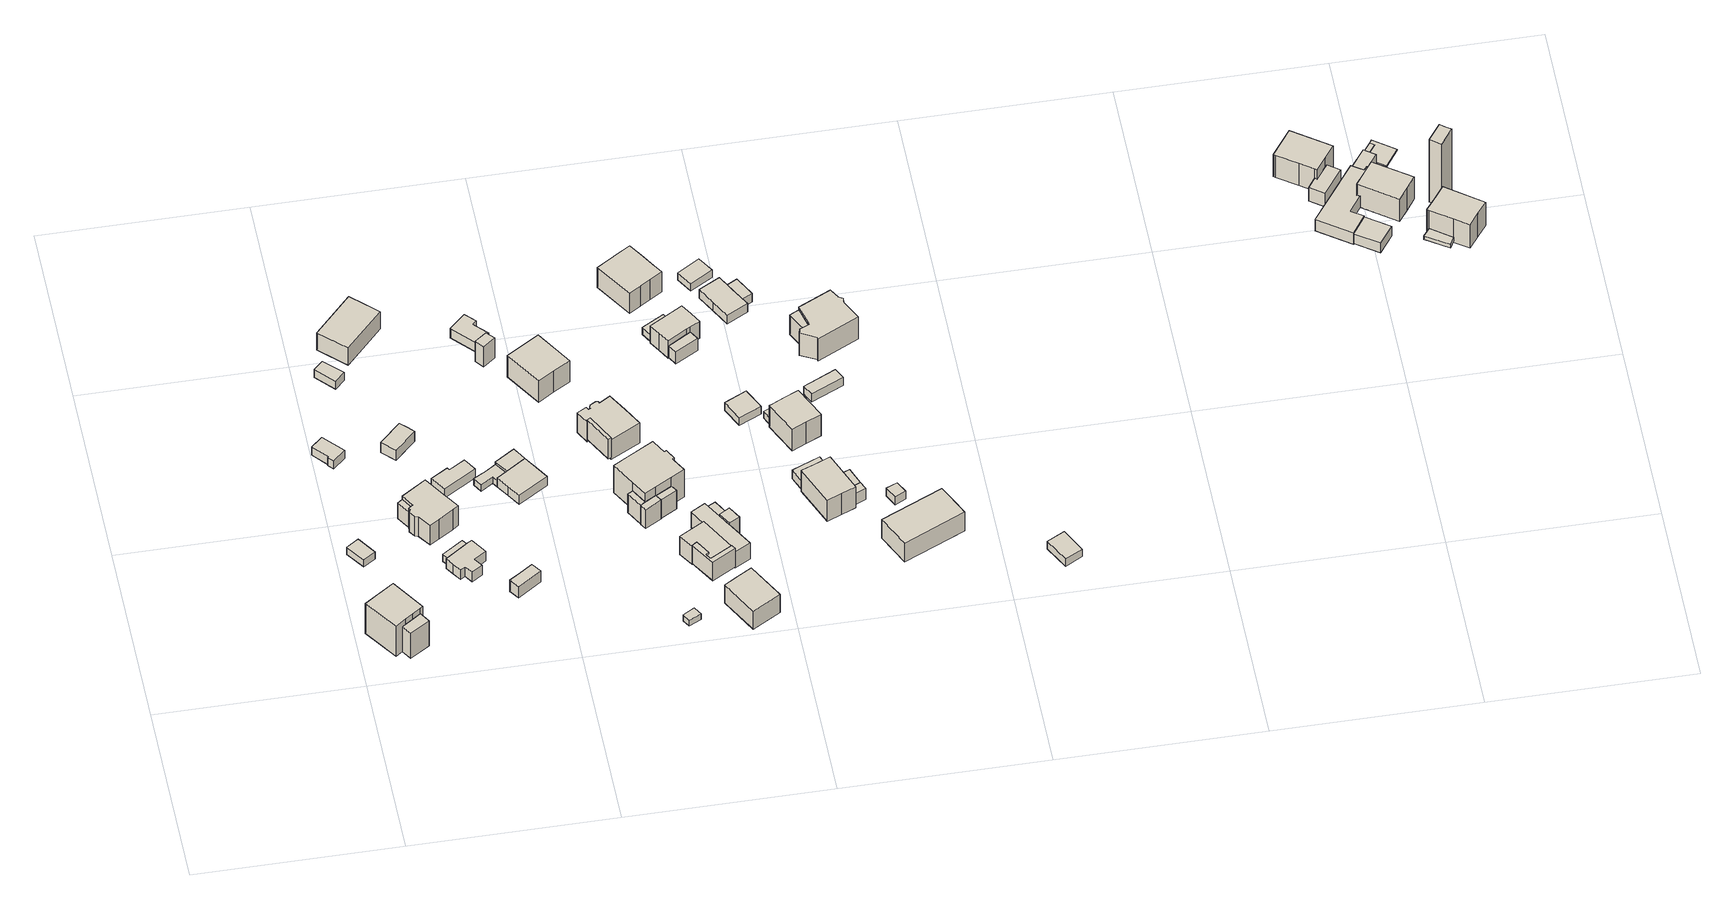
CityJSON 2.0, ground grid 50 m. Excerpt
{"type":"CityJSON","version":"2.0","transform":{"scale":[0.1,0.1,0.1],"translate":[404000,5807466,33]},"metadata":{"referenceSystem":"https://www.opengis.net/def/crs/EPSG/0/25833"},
"CityObjects":{
"building1":{"type":"Building","attributes":{"Gemeindeschluessel":"11000009","function":"31001_1010"},"address":[{"country":"Germany","locality":"Berlin","thoroughfareNumber":"29","thoroughfareName":"Steinbindeweg"}],"children":["building1-1","building1-2"]},
"building1-1":{"type":"BuildingPart","attributes":{"BezugspunktDach":"2200","measuredHeight":11.86,"storeysAboveGround":2},"parents":["building1"],"geometry":[{"type":"MultiSurface","lod":"1","boundaries":[[[0,1,2,3,4,5,6,7,8]],[[9,10,11,12,13,14,15,16,17]],[[9,17,8,7]],[[10,9,7,6]],[[11,10,6,5]],[[12,11,5,4]],[[13,12,4,3]],[[18,19,3,2]],[[20,18,14,2,1]],[[16,21,22,23,20,1,0]],[[17,16,0,8]],[[14,13,24,19,18]],[[15,14,18,20]],[[15,20,23,22,21]]]}]},
"building1-2":{"type":"BuildingPart","attributes":{"BezugspunktDach":"2200","measuredHeight":8.37,"storeysAboveGround":2},"parents":["building1"],"geometry":[{"type":"MultiSurface","lod":"1","boundaries":[[[25,26,19,23]],[[13,27,28,22]],[[29,15,30]],[[27,13,19,26]],[[28,27,26,25]],[[22,28,25,23]],[[14,18,19,13]],[[30,15,20,18,14]],[[22,23,20,31,15,29]]]}]},
"building2":{"type":"Building","attributes":{"Gemeindeschluessel":"11000009","BezugspunktDach":"2200","function":"51009_1611","measuredHeight":2.33,"storeysAboveGround":0},"address":[{"country":"Germany","locality":"Berlin"}],"geometry":[{"type":"Solid","lod":"1","boundaries":[[[[32,33,34,35]],[[36,37,38,39]],[[36,39,35,34]],[[37,36,34,33]],[[38,37,33,32]],[[39,38,32,35]]]]}]},
"building3":{"type":"Building","attributes":{"Gemeindeschluessel":"11000009","BezugspunktDach":"2200","function":"31001_2463","measuredHeight":2.77,"storeysAboveGround":1},"address":[{"country":"Germany","locality":"Berlin","thoroughfareNumber":"11 (1)","thoroughfareName":"Linderoder Weg"}],"geometry":[{"type":"Solid","lod":"1","boundaries":[[[[40,41,42,43,44,45]],[[46,47,48,49,50,51]],[[46,51,45,44]],[[47,46,44,43]],[[48,47,43,42]],[[49,48,42,41]],[[50,49,41,40]],[[51,50,40,45]]]]}]},
"building4":{"type":"Building","attributes":{"Gemeindeschluessel":"11000009","BezugspunktDach":"2200","function":"51009_1610","measuredHeight":5.29,"storeysAboveGround":0},"address":[{"country":"Germany","locality":"Berlin"}],"geometry":[{"type":"Solid","lod":"1","boundaries":[[[[52,53,54,55]],[[56,57,58,59]],[[56,59,55,54]],[[57,56,54,53]],[[58,57,53,52]],[[59,58,52,55]]]]}]},
"building5":{"type":"Building","attributes":{"Gemeindeschluessel":"11000009","BezugspunktDach":"2200","function":"31001_2000","measuredHeight":2.64,"storeysAboveGround":1},"address":[{"country":"Germany","locality":"Berlin","thoroughfareNumber":"9 (1)","thoroughfareName":"Linderoder Weg"}],"geometry":[{"type":"Solid","lod":"1","boundaries":[[[[60,61,62,63]],[[64,65,66,67]],[[64,67,63,62]],[[65,64,62,61]],[[66,65,61,60]],[[67,66,60,63]]]]}]},
"building6":{"type":"Building","attributes":{"Gemeindeschluessel":"11000009","BezugspunktDach":"2200","function":"31001_1010","measuredHeight":9.69,"storeysAboveGround":1},"address":[{"country":"Germany","locality":"Berlin","thoroughfareNumber":"27","thoroughfareName":"Steinbindeweg"}],"geometry":[{"type":"Solid","lod":"1","boundaries":[[[[68,69,70,71,72,73,74,75,76,77,78,79,80,81,82]],[[83,84,85,86,87,88,89,90,91,92,93,94,95,96,97]],[[83,97,82,81]],[[84,83,81,80]],[[85,84,80,79]],[[86,85,79,78]],[[87,86,78,77]],[[88,87,77,76]],[[89,88,76,75]],[[90,89,75,74]],[[91,90,74,73]],[[92,91,73,72]],[[93,92,72,71]],[[94,93,71,70]],[[95,94,70,69]],[[96,95,69,68]],[[97,96,68,82]]]]}]},
"building7":{"type":"Building","attributes":{"Gemeindeschluessel":"11000009","BezugspunktDach":"2200","function":"31001_2000","measuredHeight":2.63,"storeysAboveGround":1},"address":[{"country":"Germany","locality":"Berlin","thoroughfareNumber":"29 (2)","thoroughfareName":"Steinbindeweg"}],"geometry":[{"type":"Solid","lod":"1","boundaries":[[[[98,99,100,101]],[[102,103,104,105]],[[102,105,101,100]],[[103,102,100,99]],[[104,103,99,98]],[[105,104,98,101]]]]}]},
"building8":{"type":"Building","attributes":{"Gemeindeschluessel":"11000009","BezugspunktDach":"2200","function":"31001_1010","measuredHeight":4.63,"storeysAboveGround":1},"address":[{"country":"Germany","locality":"Berlin","thoroughfareNumber":"29 (1)","thoroughfareName":"Steinbindeweg"}],"geometry":[{"type":"Solid","lod":"1","boundaries":[[[[106,107,108,109,110,111,112,113,114,115,116,117]],[[118,119,120,121,122,123,124,125,126,127,128,129]],[[118,129,117,116]],[[119,118,116,115]],[[120,119,115,114]],[[121,120,114,113]],[[122,121,113,112]],[[123,122,112,111]],[[124,123,111,110]],[[125,124,110,109]],[[126,125,109,108]],[[127,126,108,107]],[[128,127,107,106]],[[129,128,106,117]]]]}]},
"building9":{"type":"Building","attributes":{"Gemeindeschluessel":"11000009","BezugspunktDach":"2200","function":"31001_2000","measuredHeight":3.88,"storeysAboveGround":1},"address":[{"country":"Germany","locality":"Berlin","thoroughfareNumber":"9 (2)","thoroughfareName":"Linderoder Weg"}],"geometry":[{"type":"Solid","lod":"1","boundaries":[[[[130,131,132,133,134]],[[135,136,137,138,139]],[[135,139,134,133]],[[136,135,133,132]],[[137,136,132,131]],[[138,137,131,130]],[[139,138,130,134]]]]}]},
"building10":{"type":"Building","attributes":{"Gemeindeschluessel":"11000009","BezugspunktDach":"2200","function":"31001_1010","measuredHeight":6.23,"storeysAboveGround":1},"address":[{"country":"Germany","locality":"Berlin","thoroughfareNumber":"7","thoroughfareName":"Linderoder Weg"}],"geometry":[{"type":"Solid","lod":"1","boundaries":[[[[140,141,142,143,144]],[[145,146,147,148,149]],[[145,149,144,143]],[[146,145,143,142]],[[147,146,142,141]],[[148,147,141,140]],[[149,148,140,144]]]]}]},
"building11":{"type":"Building","attributes":{"Gemeindeschluessel":"11000009","BezugspunktDach":"2200","function":"31001_2463","measuredHeight":2.96,"storeysAboveGround":1},"address":[{"country":"Germany","locality":"Berlin","thoroughfareNumber":"6 (1)","thoroughfareName":"Birkheidering"}],"geometry":[{"type":"Solid","lod":"1","boundaries":[[[[150,151,152,153,154,155]],[[156,157,158,159,160,161]],[[156,161,155,154]],[[157,156,154,153]],[[158,157,153,152]],[[159,158,152,151]],[[160,159,151,150]],[[161,160,150,155]]]]}]},
"building12":{"type":"Building","attributes":{"Gemeindeschluessel":"11000009","BezugspunktDach":"2200","function":"31001_2000","measuredHeight":6.34,"storeysAboveGround":1},"address":[{"country":"Germany","locality":"Berlin","thoroughfareNumber":"29 (3)","thoroughfareName":"Steinbindeweg"}],"geometry":[{"type":"Solid","lod":"1","boundaries":[[[[162,163,164,165,166]],[[167,168,169,170,171]],[[167,171,166,165]],[[168,167,165,164]],[[169,168,164,163]],[[170,169,163,162]],[[171,170,162,166]]]]}]},
"building13":{"type":"Building","attributes":{"Gemeindeschluessel":"11000009","function":"31001_1010"},"address":[{"country":"Germany","locality":"Berlin","thoroughfareNumber":"10 (1)","thoroughfareName":"Birkheidering"}],"children":["building13-1","building13-2"]},
"building13-1":{"type":"BuildingPart","attributes":{"BezugspunktDach":"2200","measuredHeight":3.85,"storeysAboveGround":1},"parents":["building13"],"geometry":[{"type":"MultiSurface","lod":"1","boundaries":[[[172,173,174,175,176,177,178]],[[179,180,181,182,183,184,185]],[[186,187,185,178,177]],[[180,179,177,176]],[[181,180,176,175]],[[182,181,175,174]],[[183,182,174,173]],[[184,183,173,172]],[[185,184,172,178]],[[179,185,187,186]]]}]},
"building13-2":{"type":"BuildingPart","attributes":{"BezugspunktDach":"2200","measuredHeight":2.25,"storeysAboveGround":1},"parents":["building13"],"geometry":[{"type":"Solid","lod":"1","boundaries":[[[[188,189,187,186,190,191,192]],[[193,194,179,185,195,196,197]],[[193,197,192,191]],[[194,193,191,190]],[[179,194,190,186]],[[195,185,187,189]],[[196,195,189,188]],[[197,196,188,192]],[[185,179,186,187]]]]}]},
"building14":{"type":"Building","attributes":{"Gemeindeschluessel":"11000009","BezugspunktDach":"2200","function":"31001_2463","measuredHeight":3.1,"storeysAboveGround":1},"address":[{"country":"Germany","locality":"Berlin","thoroughfareNumber":"10 (2)","thoroughfareName":"Birkheidering"}],"geometry":[{"type":"Solid","lod":"1","boundaries":[[[[198,199,200,201]],[[202,180,179,194]],[[202,194,201,200]],[[180,202,200,199]],[[179,180,199,198]],[[194,179,198,201]]]]}]},
"building15":{"type":"Building","attributes":{"Gemeindeschluessel":"11000009","BezugspunktDach":"2200","function":"31001_1010","measuredHeight":3.18,"storeysAboveGround":1},"address":[{"country":"Germany","locality":"Berlin","thoroughfareNumber":"2","thoroughfareName":"Birkheidering"},{"country":"Germany","locality":"Berlin","thoroughfareNumber":"5","thoroughfareName":"Linderoder Weg"}],"geometry":[{"type":"Solid","lod":"1","boundaries":[[[[203,204,205,206,207,208]],[[209,210,211,212,213,214]],[[209,214,208,207]],[[210,209,207,206]],[[211,210,206,205]],[[212,211,205,204]],[[213,212,204,203]],[[214,213,203,208]]]]}]},
"building16":{"type":"Building","attributes":{"Gemeindeschluessel":"11000009","BezugspunktDach":"2200","function":"31001_2000","measuredHeight":6.83,"storeysAboveGround":1},"address":[{"country":"Germany","locality":"Berlin","thoroughfareNumber":"2 (1)","thoroughfareName":"Birkheidering"}],"geometry":[{"type":"Solid","lod":"1","boundaries":[[[[215,216,217,218]],[[219,220,221,222]],[[219,222,218,217]],[[220,219,217,216]],[[221,220,216,215]],[[222,221,215,218]]]]}]},
"building17":{"type":"Building","attributes":{"Gemeindeschluessel":"11000009","BezugspunktDach":"2200","function":"31001_2000","measuredHeight":1.99,"storeysAboveGround":1},"address":[{"country":"Germany","locality":"Berlin","thoroughfareNumber":"24 (2)","thoroughfareName":"Birkheidering"}],"geometry":[{"type":"Solid","lod":"1","boundaries":[[[[223,224,225,226]],[[227,228,229,230]],[[227,230,226,225]],[[228,227,225,224]],[[229,228,224,223]],[[230,229,223,226]]]]}]},
"building18":{"type":"Building","attributes":{"Gemeindeschluessel":"11000009","BezugspunktDach":"2200","function":"31001_1010","measuredHeight":9.53,"storeysAboveGround":1},"address":[{"country":"Germany","locality":"Berlin","thoroughfareNumber":"6","thoroughfareName":"Birkheidering"}],"geometry":[{"type":"Solid","lod":"1","boundaries":[[[[231,232,233,234,235]],[[236,237,238,239,240]],[[236,240,235,234]],[[237,236,234,233]],[[238,237,233,232]],[[239,238,232,231]],[[240,239,231,235]]]]}]},
"building19":{"type":"Building","attributes":{"Gemeindeschluessel":"11000009","BezugspunktDach":"2200","function":"51009_1610","measuredHeight":6.55,"storeysAboveGround":0},"address":[{"country":"Germany","locality":"Berlin"}],"geometry":[{"type":"Solid","lod":"1","boundaries":[[[[241,242,243,244]],[[245,246,247,248]],[[245,248,244,243]],[[246,245,243,242]],[[247,246,242,241]],[[248,247,241,244]]]]}]},
"building20":{"type":"Building","attributes":{"Gemeindeschluessel":"11000009","BezugspunktDach":"2200","function":"51009_1610","measuredHeight":6.42,"storeysAboveGround":0},"address":[{"country":"Germany","locality":"Berlin"}],"geometry":[{"type":"Solid","lod":"1","boundaries":[[[[249,250,251,252,253]],[[254,255,256,257,258]],[[254,258,253,252]],[[255,254,252,251]],[[256,255,251,250]],[[257,256,250,249]],[[258,257,249,253]]]]}]},
"building21":{"type":"Building","attributes":{"Gemeindeschluessel":"11000009","BezugspunktDach":"2200","function":"31001_1010","measuredHeight":8.65,"storeysAboveGround":1},"address":[{"country":"Germany","locality":"Berlin","thoroughfareNumber":"10","thoroughfareName":"Birkheidering"}],"geometry":[{"type":"Solid","lod":"1","boundaries":[[[[259,260,261,262,263,264,265,266,267,268,269,270,271,272,273,274]],[[275,276,277,278,279,280,281,282,283,284,285,286,287,288,289,290]],[[275,290,274,273]],[[276,275,273,272]],[[277,276,272,271]],[[278,277,271,270]],[[279,278,270,269]],[[280,279,269,268]],[[281,280,268,267]],[[282,281,267,266]],[[283,282,266,265]],[[284,283,265,264]],[[285,284,264,263]],[[286,285,263,262]],[[287,286,262,261]],[[288,287,261,260]],[[289,288,260,259]],[[290,289,259,274]]]]}]},
"building22":{"type":"Building","attributes":{"Gemeindeschluessel":"11000009","function":"31001_1010"},"address":[{"country":"Germany","locality":"Berlin","thoroughfareNumber":"12","thoroughfareName":"Birkheidering"}],"children":["building22-1","building22-2","building22-3"]},
"building22-1":{"type":"BuildingPart","attributes":{"BezugspunktDach":"2200","measuredHeight":10.25,"storeysAboveGround":2},"parents":["building22"],"geometry":[{"type":"MultiSurface","lod":"1","boundaries":[[[291,292,293,294,295,296,297,298,299,300,301,302,303]],[[304,305,306,307,308,309,310,311,312,313,314,315,316]],[[304,316,303,302]],[[305,304,302,301]],[[306,305,301,300]],[[307,306,300,299]],[[308,307,299,298]],[[309,308,298,297]],[[310,309,297,296]],[[311,310,296,295]],[[312,311,295,294]],[[317,251,318,319,294,293]],[[313,312,320,321]],[[314,313,293,292]],[[315,314,292,291],[314,315,322,252]],[[316,315,291,303]],[[321,320,319,318,251,317]],[[322,315,314,252]]]}]},
"building22-2":{"type":"BuildingPart","attributes":{"BezugspunktDach":"2200","measuredHeight":6.29,"storeysAboveGround":2},"parents":["building22"],"geometry":[{"type":"Solid","lod":"1","boundaries":[[[[250,323,318,251]],[[320,324,325,321]],[[324,320,318,323]],[[325,324,323,250]],[[321,325,250,251]],[[320,321,251,318]]]]}]},
"building22-3":{"type":"BuildingPart","attributes":{"BezugspunktDach":"2200","measuredHeight":6.3,"storeysAboveGround":2},"parents":["building22"],"geometry":[{"type":"Solid","lod":"1","boundaries":[[[[253,252,322,326]],[[315,314,327,328]],[[315,328,326,322]],[[327,314,252,253]],[[328,327,253,326]],[[315,322,252,314]]]]}]},
"building23":{"type":"Building","attributes":{"Gemeindeschluessel":"11000009","BezugspunktDach":"2200","function":"31001_2463","measuredHeight":2.76,"storeysAboveGround":1},"address":[{"country":"Germany","locality":"Berlin","thoroughfareNumber":"12 (1)","thoroughfareName":"Birkheidering"}],"geometry":[{"type":"Solid","lod":"1","boundaries":[[[[329,330,331,332,333,334]],[[335,336,337,338,339,340]],[[335,340,334,333]],[[336,335,333,332]],[[337,336,332,331]],[[338,337,331,330]],[[339,338,330,329]],[[340,339,329,334]]]]}]},
"building24":{"type":"Building","attributes":{"Gemeindeschluessel":"11000009","BezugspunktDach":"2200","function":"51009_1610","measuredHeight":6.26,"storeysAboveGround":0},"address":[{"country":"Germany","locality":"Berlin"}],"geometry":[{"type":"Solid","lod":"1","boundaries":[[[[341,342,343,344,345,346,347,348]],[[349,350,351,352,353,354,355,356]],[[349,356,348,347]],[[350,349,347,346]],[[351,350,346,345]],[[352,351,345,344]],[[353,352,344,343]],[[354,353,343,342]],[[355,354,342,341]],[[356,355,341,348]]]]}]},
"building25":{"type":"Building","attributes":{"Gemeindeschluessel":"11000009","BezugspunktDach":"2200","function":"31001_1010","measuredHeight":8.26,"storeysAboveGround":1},"address":[{"country":"Germany","locality":"Berlin","thoroughfareNumber":"22","thoroughfareName":"Birkheidering"}],"geometry":[{"type":"Solid","lod":"1","boundaries":[[[[357,358,359,360,361]],[[362,363,364,365,366]],[[362,366,361,360]],[[363,362,360,359]],[[364,363,359,358]],[[365,364,358,357]],[[366,365,357,361]]]]}]},
"building26":{"type":"Building","attributes":{"Gemeindeschluessel":"11000009","function":"31001_1010"},"address":[{"country":"Germany","locality":"Berlin","thoroughfareNumber":"14","thoroughfareName":"Birkheidering"}],"children":["building26-1","building26-2","building26-3"]},
"building26-1":{"type":"BuildingPart","attributes":{"BezugspunktDach":"2200","measuredHeight":6.96,"storeysAboveGround":1},"parents":["building26"],"geometry":[{"type":"MultiSurface","lod":"1","boundaries":[[[367,368,369,370,371,372,373,374,375,376]],[[377,378,379,380,381,382,383,384,385,386]],[[377,386,376,375]],[[387,388,377,375,374]],[[379,378,374,373]],[[380,379,373,372]],[[381,380,372,371]],[[382,381,371,370]],[[383,382,370,369]],[[383,389,384]],[[385,384,368,384,385,367]],[[386,385,367,376]],[[378,377,388,387]],[[384,389,390,368]],[[369,390,389,383]]]}]},
"building26-2":{"type":"BuildingPart","attributes":{"BezugspunktDach":"2200","measuredHeight":7.23,"storeysAboveGround":1},"parents":["building26"],"geometry":[{"type":"MultiSurface","lod":"1","boundaries":[[[391,392,393,394,395,396,397,398,399,400]],[[385,389,383,401,402,403,404,405,406,407]],[[385,407,400,399]],[[390,368,367,385,399,398]],[[369,390,398,397]],[[401,383,397,396]],[[402,401,396,395]],[[403,402,395,394]],[[404,403,394,393]],[[405,404,393,392]],[[406,405,392,391]],[[407,406,391,400]],[[389,384,368,390]],[[384,385,367,368]],[[383,389,390,369]]]}]},
"building26-3":{"type":"BuildingPart","attributes":{"BezugspunktDach":"2200","measuredHeight":3.84,"storeysAboveGround":1},"parents":["building26"],"geometry":[{"type":"MultiSurface","lod":"1","boundaries":[[[387,408,409,388]],[[410,411,378,377]],[[410,377,388,409]],[[411,410,409,408]],[[378,411,408,387]],[[377,412,378,413,387,388,414]]]}]},
"building27":{"type":"Building","attributes":{"Gemeindeschluessel":"11000009","BezugspunktDach":"2200","function":"51009_1610","measuredHeight":7.45,"storeysAboveGround":0},"address":[{"country":"Germany","locality":"Berlin"}],"geometry":[{"type":"Solid","lod":"1","boundaries":[[[[415,416,417,418,419]],[[420,411,421,380,378]],[[420,378,419,418]],[[411,420,418,417]],[[421,411,417,416]],[[380,421,416,415]],[[378,380,415,419]]]]}]},
"building28":{"type":"Building","attributes":{"Gemeindeschluessel":"11000009","BezugspunktDach":"2200","function":"31001_2463","measuredHeight":2.46,"storeysAboveGround":1},"address":[{"country":"Germany","locality":"Berlin","thoroughfareNumber":"7A (1)","thoroughfareName":"Birkheidering"}],"geometry":[{"type":"Solid","lod":"1","boundaries":[[[[422,423,424,425]],[[426,427,428,429]],[[426,429,425,424]],[[427,426,424,423]],[[428,427,423,422]],[[429,428,422,425]]]]}]},
"building29":{"type":"Building","attributes":{"Gemeindeschluessel":"11000009","BezugspunktDach":"2200","function":"31001_1010","measuredHeight":9.04,"storeysAboveGround":2},"address":[{"country":"Germany","locality":"Berlin","thoroughfareNumber":"5","thoroughfareName":"Birkheidering"}],"geometry":[{"type":"Solid","lod":"1","boundaries":[[[[430,431,432,433,434,435,436,437,438,439]],[[440,441,442,443,444,445,446,447,448,449]],[[440,449,439,438]],[[441,440,438,437]],[[442,441,437,436]],[[443,442,436,435]],[[444,443,435,434]],[[445,444,434,433]],[[446,445,433,432]],[[447,446,432,431]],[[448,447,431,430]],[[449,448,430,439]]]]}]},
"building30":{"type":"Building","attributes":{"Gemeindeschluessel":"11000009","function":"31001_1010"},"address":[{"country":"Germany","locality":"Berlin","thoroughfareNumber":"7A","thoroughfareName":"Birkheidering"}],"children":["building30-1","building30-2"]},
"building30-1":{"type":"BuildingPart","attributes":{"BezugspunktDach":"2200","measuredHeight":7.67,"storeysAboveGround":2},"parents":["building30"],"geometry":[{"type":"MultiSurface","lod":"1","boundaries":[[[450,451,452,453,454,455,456,457]],[[458,459,460,461,462,463,464,465]],[[458,465,457,456]],[[459,458,456,455]],[[460,459,455,454]],[[461,460,454,453]],[[466,467,453,452]],[[462,461,468,469]],[[463,462,452,451],[470,471,466,469]],[[464,463,451,450]],[[465,464,450,457]],[[469,468,467,466]],[[466,471,470,469]]]}]},
"building30-2":{"type":"BuildingPart","attributes":{"BezugspunktDach":"2200","measuredHeight":4.34,"storeysAboveGround":2},"parents":["building30"],"geometry":[{"type":"MultiSurface","lod":"1","boundaries":[[[472,473,467,471]],[[468,474,475,470]],[[474,468,467,473]],[[475,474,473,472]],[[470,475,472,471]],[[468,469,466,467]],[[470,471,466,469]]]}]},
"building31":{"type":"Building","attributes":{"Gemeindeschluessel":"11000009","BezugspunktDach":"2200","function":"31001_2463","measuredHeight":2.55,"storeysAboveGround":1},"address":[{"country":"Germany","locality":"Berlin","thoroughfareNumber":"9 (1)","thoroughfareName":"Birkheidering"}],"geometry":[{"type":"Solid","lod":"1","boundaries":[[[[476,477,478,479]],[[480,481,482,483]],[[480,483,479,478]],[[481,480,478,477]],[[482,481,477,476]],[[483,482,476,479]]]]}]},
"building32":{"type":"Building","attributes":{"Gemeindeschluessel":"11000009","BezugspunktDach":"2200","function":"31001_2463","measuredHeight":2.87,"storeysAboveGround":1},"address":[{"country":"Germany","locality":"Berlin","thoroughfareNumber":"13 (2)","thoroughfareName":"Birkheidering"}],"geometry":[{"type":"Solid","lod":"1","boundaries":[[[[484,485,486,487]],[[488,489,490,491]],[[488,491,487,486]],[[489,488,486,485]],[[490,489,485,484]],[[491,490,484,487]]]]}]},
"building33":{"type":"Building","attributes":{"Gemeindeschluessel":"11000009","function":"31001_1010"},"address":[{"country":"Germany","locality":"Berlin","thoroughfareNumber":"13","thoroughfareName":"Birkheidering"}],"children":["building33-1","building33-2"]},
"building33-1":{"type":"BuildingPart","attributes":{"BezugspunktDach":"2200","measuredHeight":7.94,"storeysAboveGround":2},"parents":["building33"],"geometry":[{"type":"Solid","lod":"1","boundaries":[[[[492,493,494,495,496,497,498]],[[499,500,501,502,503,504,505]],[[499,505,498,497]],[[500,499,497,496]],[[501,500,496,495]],[[502,501,495,494],[506,507,508,509]],[[503,502,494,493]],[[504,503,493,492]],[[505,504,492,498]],[[508,507,506,509]]]]}]},
"building33-2":{"type":"BuildingPart","attributes":{"BezugspunktDach":"2200","measuredHeight":3.73,"storeysAboveGround":2},"parents":["building33"],"geometry":[{"type":"Solid","lod":"1","boundaries":[[[[508,510,511,509]],[[512,513,507,506]],[[512,506,509,511]],[[513,512,511,510]],[[507,513,510,508]],[[506,507,508,509]]]]}]},
"building34":{"type":"Building","attributes":{"Gemeindeschluessel":"11000009","BezugspunktDach":"2200","function":"31001_2000","measuredHeight":2.53,"storeysAboveGround":1},"address":[{"country":"Germany","locality":"Berlin","thoroughfareNumber":"11 (1)","thoroughfareName":"Birkheidering"}],"geometry":[{"type":"Solid","lod":"1","boundaries":[[[[514,515,516,517]],[[518,519,520,521]],[[518,521,517,516]],[[519,518,516,515]],[[520,519,515,514]],[[521,520,514,517]]]]}]},
"building35":{"type":"Building","attributes":{"Gemeindeschluessel":"11000009","BezugspunktDach":"2200","function":"31001_1010","measuredHeight":8.84,"storeysAboveGround":2},"address":[{"country":"Germany","locality":"Berlin","thoroughfareNumber":"11","thoroughfareName":"Birkheidering"}],"geometry":[{"type":"Solid","lod":"1","boundaries":[[[[522,523,524,525,526,527,528,529]],[[530,531,519,532,533,534,535,536]],[[530,536,529,528]],[[531,530,528,527]],[[519,531,527,526]],[[532,519,526,525]],[[533,532,525,524]],[[534,533,524,523]],[[535,534,523,522]],[[536,535,522,529]]]]}]},
"building36":{"type":"Building","attributes":{"Gemeindeschluessel":"11000009","BezugspunktDach":"2200","function":"31001_2463","measuredHeight":2.4,"storeysAboveGround":1},"address":[{"country":"Germany","locality":"Berlin","thoroughfareNumber":"5 (1)","thoroughfareName":"Birkheidering"}],"geometry":[{"type":"Solid","lod":"1","boundaries":[[[[537,538,539,540]],[[541,542,543,544]],[[541,544,540,539]],[[542,541,539,538]],[[543,542,538,537]],[[544,543,537,540]]]]}]},
"building37":{"type":"Building","attributes":{"Gemeindeschluessel":"11000009","BezugspunktDach":"2200","function":"31001_1010","measuredHeight":3.38,"storeysAboveGround":1},"address":[{"country":"Germany","locality":"Berlin","thoroughfareNumber":"7","thoroughfareName":"Birkheidering"}],"geometry":[{"type":"Solid","lod":"1","boundaries":[[[[545,546,547,548,549,550,551,552]],[[553,554,555,556,557,558,559,560]],[[553,560,552,551]],[[554,553,551,550]],[[555,554,550,549]],[[556,555,549,548]],[[557,556,548,547]],[[558,557,547,546]],[[559,558,546,545]],[[560,559,545,552]]]]}]},
"building38":{"type":"Building","attributes":{"Gemeindeschluessel":"11000009","BezugspunktDach":"2200","function":"51009_1610","measuredHeight":3.72,"storeysAboveGround":0},"address":[{"country":"Germany","locality":"Berlin"}],"geometry":[{"type":"Solid","lod":"1","boundaries":[[[[561,562,510,508]],[[513,563,564,507]],[[513,507,508,510]],[[563,513,510,562]],[[564,563,562,561]],[[507,564,561,508]]]]}]},
"building39":{"type":"Building","attributes":{"Gemeindeschluessel":"11000009","BezugspunktDach":"2200","function":"51009_1610","measuredHeight":3.21,"storeysAboveGround":0},"address":[{"country":"Germany","locality":"Berlin"}],"geometry":[{"type":"Solid","lod":"1","boundaries":[[[[565,566,567,568]],[[569,570,571,572]],[[569,572,568,567]],[[570,569,567,566]],[[571,570,566,565]],[[572,571,565,568]]]]}]},
"building40":{"type":"Building","attributes":{"Gemeindeschluessel":"11000009","BezugspunktDach":"2200","function":"31001_2000","measuredHeight":2.62,"storeysAboveGround":1},"address":[{"country":"Germany","locality":"Berlin","thoroughfareNumber":"13 (1)","thoroughfareName":"Birkheidering"}],"geometry":[{"type":"Solid","lod":"1","boundaries":[[[[573,574,575,576]],[[577,578,579,580]],[[577,580,576,575]],[[578,577,575,574]],[[579,578,574,573]],[[580,579,573,576]]]]}]},
"building41":{"type":"Building","attributes":{"Gemeindeschluessel":"11000009","BezugspunktDach":"2200","function":"31001_1010","measuredHeight":8.02,"storeysAboveGround":1},"address":[{"country":"Germany","locality":"Berlin","thoroughfareNumber":"15","thoroughfareName":"Birkheidering"}],"geometry":[{"type":"Solid","lod":"1","boundaries":[[[[581,582,583,584,585]],[[586,587,588,589,590]],[[586,590,585,584]],[[587,586,584,583]],[[588,587,583,582]],[[589,588,582,581]],[[590,589,581,585]]]]}]},
"building42":{"type":"Building","attributes":{"Gemeindeschluessel":"11000009","BezugspunktDach":"2200","function":"31001_2000","measuredHeight":2.63,"storeysAboveGround":1},"address":[{"country":"Germany","locality":"Berlin","thoroughfareNumber":"11 (2)","thoroughfareName":"Birkheidering"}],"geometry":[{"type":"Solid","lod":"1","boundaries":[[[[591,592,593,594]],[[595,596,597,598]],[[595,598,594,593]],[[596,595,593,592]],[[597,596,592,591]],[[598,597,591,594]]]]}]},
"building43":{"type":"Building","attributes":{"Gemeindeschluessel":"11000009","function":"31001_1010"},"address":[{"country":"Germany","locality":"Berlin","thoroughfareNumber":"9","thoroughfareName":"Birkheidering"}],"children":["building43-1","building43-2"]},
"building43-1":{"type":"BuildingPart","attributes":{"BezugspunktDach":"2200","measuredHeight":8.62,"storeysAboveGround":2},"parents":["building43"],"geometry":[{"type":"MultiSurface","lod":"1","boundaries":[[[599,600,601,602,603,604,605,606,607,608,609,610,611]],[[612,613,614,615,616,617,618,619,620,621,622,623,624]],[[612,624,611,610]],[[613,612,610,609]],[[614,625,626,609,608]],[[615,614,608,607]],[[616,615,607,606],[616,627,628,615]],[[617,616,606,605]],[[618,617,605,604]],[[619,618,604,603]],[[620,619,603,602]],[[621,620,602,601]],[[622,621,601,600]],[[623,622,600,599]],[[624,623,599,611]],[[613,626,625,614]],[[628,627,616,615]]]}]},
"building43-2":{"type":"BuildingPart","attributes":{"BezugspunktDach":"2200","measuredHeight":6.68,"storeysAboveGround":2},"parents":["building43"],"geometry":[{"type":"MultiSurface","lod":"1","boundaries":[[[626,625,627,629]],[[616,614,613,630]],[[616,630,629,627]],[[630,613,626,629]],[[615,628,625,614]],[[616,627,628,615]],[[613,614,625,626]]]}]},
"building44":{"type":"Building","attributes":{"Gemeindeschluessel":"11000009","BezugspunktDach":"2200","function":"31001_2463","measuredHeight":2.47,"storeysAboveGround":1},"address":[{"country":"Germany","locality":"Berlin","thoroughfareNumber":"17 (1)","thoroughfareName":"Birkheidering"}],"geometry":[{"type":"Solid","lod":"1","boundaries":[[[[631,632,633,634]],[[635,636,637,638]],[[635,638,634,633]],[[636,635,633,632]],[[637,636,632,631]],[[638,637,631,634]]]]}]},
"building45":{"type":"Building","attributes":{"Gemeindeschluessel":"11000009","BezugspunktDach":"2200","function":"31001_1010","measuredHeight":8.63,"storeysAboveGround":2},"address":[{"country":"Germany","locality":"Berlin","thoroughfareNumber":"11","thoroughfareName":"Rabindranath-Tagore-Straße"}],"geometry":[{"type":"Solid","lod":"1","boundaries":[[[[639,640,641,642,643,644,645,646,647]],[[648,649,650,651,652,653,654,655,656]],[[648,656,647,646]],[[649,648,646,645]],[[650,649,645,644]],[[651,650,644,643]],[[652,651,643,642]],[[653,652,642,641]],[[654,653,641,640]],[[655,654,640,639]],[[656,655,639,647]]]]}]},
"building46":{"type":"Building","attributes":{"Gemeindeschluessel":"11000009","BezugspunktDach":"2200","function":"31001_2000","measuredHeight":4.44,"storeysAboveGround":1},"address":[{"country":"Germany","locality":"Berlin","thoroughfareNumber":"11 (1)","thoroughfareName":"Rabindranath-Tagore-Straße"}],"geometry":[{"type":"Solid","lod":"1","boundaries":[[[[657,658,659,660,661,662]],[[653,652,663,664,665,666]],[[653,666,662,661]],[[652,653,661,660]],[[663,652,660,659]],[[664,663,659,658]],[[665,664,658,657]],[[666,665,657,662]]]]}]},
"building47":{"type":"Building","attributes":{"Gemeindeschluessel":"11000009","BezugspunktDach":"2200","function":"51009_1610","measuredHeight":3.35,"storeysAboveGround":0},"address":[{"country":"Germany","locality":"Berlin"}],"geometry":[{"type":"Solid","lod":"1","boundaries":[[[[667,668,669,670]],[[671,672,673,674]],[[671,674,670,669]],[[672,671,669,668]],[[673,672,668,667]],[[674,673,667,670]]]]}]},
"building48":{"type":"Building","attributes":{"Gemeindeschluessel":"11000009","function":"31001_1010"},"address":[{"country":"Germany","locality":"Berlin","thoroughfareNumber":"13","thoroughfareName":"Rabindranath-Tagore-Straße"}],"children":["building48-1","building48-2"]},
"building48-1":{"type":"BuildingPart","attributes":{"BezugspunktDach":"2200","measuredHeight":8.71,"storeysAboveGround":2},"parents":["building48"],"geometry":[{"type":"MultiSurface","lod":"1","boundaries":[[[675,676,677,678,679,680]],[[681,682,683,684,685,686]],[[687,688,680,679]],[[689,687,681,679,678]],[[683,682,678,677]],[[684,683,677,676]],[[685,684,676,675]],[[688,690,691,685,675,680]],[[681,686,688,687]],[[682,681,687,689]],[[686,691,690,688]]]}]},
"building48-2":{"type":"BuildingPart","attributes":{"BezugspunktDach":"2200","measuredHeight":3.96,"storeysAboveGround":2},"parents":["building48"],"geometry":[{"type":"MultiSurface","lod":"1","boundaries":[[[692,693,694,690,688,689,695,696,697,698,699]],[[700,701,702,703,704,705,706,707,708,709,710]],[[700,710,699,698]],[[701,700,698,697]],[[702,701,697,696]],[[703,702,696,695]],[[704,703,695,689]],[[705,704,682,681,686]],[[706,705,688,690]],[[707,706,690,694]],[[708,707,694,693]],[[709,708,693,692]],[[710,709,692,699]],[[686,681,687,688,711]],[[689,687,681,682]]]}]},
"building49":{"type":"Building","attributes":{"Gemeindeschluessel":"11000009","BezugspunktDach":"2200","function":"31001_2463","measuredHeight":3.07,"storeysAboveGround":1},"address":[{"country":"Germany","locality":"Berlin","thoroughfareNumber":"13 (1)","thoroughfareName":"Rabindranath-Tagore-Straße"}],"geometry":[{"type":"Solid","lod":"1","boundaries":[[[[712,713,714,715,716]],[[717,718,719,720,721]],[[717,721,716,715]],[[718,717,715,714]],[[719,718,714,713]],[[720,719,713,712]],[[721,720,712,716]]]]}]},
"building50":{"type":"Building","attributes":{"Gemeindeschluessel":"11000009","BezugspunktDach":"2200","function":"31001_2723","measuredHeight":0.272,"storeysAboveGround":1},"address":[{"country":"Germany","locality":"Berlin","thoroughfareNumber":"10 (2)","thoroughfareName":"Horst-Kunze-Weg"}],"geometry":[{"type":"Solid","lod":"1","boundaries":[[[[722,723,724,725]],[[726,727,728,729]],[[726,729,725,724]],[[727,726,724,723]],[[728,727,723,722]],[[729,728,722,725]]]]}]},
"building51":{"type":"Building","attributes":{"Gemeindeschluessel":"11000009","BezugspunktDach":"2200","function":"51009_1610","measuredHeight":1.87,"storeysAboveGround":0},"address":[{"country":"Germany","locality":"Berlin"}],"geometry":[{"type":"Solid","lod":"1","boundaries":[[[[730,731,732,733]],[[734,735,736,737]],[[734,737,733,732]],[[735,734,732,731]],[[736,735,731,730]],[[737,736,730,733]]]]}]},
"building52":{"type":"Building","attributes":{"Gemeindeschluessel":"11000009","BezugspunktDach":"2200","function":"51009_1611","measuredHeight":0.272,"storeysAboveGround":0},"address":[{"country":"Germany","locality":"Berlin"}],"geometry":[{"type":"Solid","lod":"1","boundaries":[[[[738,739,740,724,723,722]],[[727,726,741,742,743,728]],[[727,728,722,723]],[[726,727,723,724]],[[741,726,724,740]],[[742,741,740,739]],[[743,742,739,738]],[[728,743,738,722]]]]}]},
"building53":{"type":"Building","attributes":{"Gemeindeschluessel":"11000009","BezugspunktDach":"2200","function":"31001_1010","measuredHeight":9.14,"storeysAboveGround":2},"address":[{"country":"Germany","locality":"Berlin","thoroughfareNumber":"15","thoroughfareName":"Rabindranath-Tagore-Straße"}],"geometry":[{"type":"Solid","lod":"1","boundaries":[[[[744,745,746,747,748,749,750,751]],[[752,753,754,755,756,757,758,759]],[[752,759,751,750]],[[753,752,750,749]],[[754,753,749,748]],[[755,754,748,747]],[[756,755,747,746]],[[757,756,746,745]],[[758,757,745,744]],[[759,758,744,751]]]]}]},
"building54":{"type":"Building","attributes":{"Gemeindeschluessel":"11000009","BezugspunktDach":"2200","function":"31001_2000","measuredHeight":21.72,"storeysAboveGround":1},"address":[{"country":"Germany","locality":"Berlin","thoroughfareNumber":"15 (1)","thoroughfareName":"Rabindranath-Tagore-Straße"}],"geometry":[{"type":"Solid","lod":"1","boundaries":[[[[760,761,762,763,764]],[[765,766,767,768,769]],[[765,769,764,763]],[[766,765,763,762]],[[767,766,762,761]],[[768,767,761,760]],[[769,768,760,764]]]]}]}
},
"vertices":[
[82,79,106],[108,98,106],[126,110,106],[146,124,106],[153,129,106],[99,211,106],[71,192,106],[53,180,106],[26,161,106],[53,180,5],[71,192,5],[99,211,5],[153,129,5],[146,124,5],[126,110,5],[108,98,5],[82,79,5],[26,161,5],[126,110,89],[146,124,89],[108,98,89],[100,92,5],[98,91,5],[98,91,89],[146,124,66],
[114,67,89],[162,98,89],[162,98,5],[114,67,5],[105,96,5],[109,98,5],[108,98,41],
[58,358,35],[87,377,35],[56,423,35],[26,403,35],[56,423,11],[87,377,11],[58,358,11],[26,403,11],
[34,682,39],[32,680,39],[44,667,39],[74,694,39],[30,743,39],[2,718,39],[30,743,11],[74,694,11],[44,667,11],[32,680,11],[34,682,11],[2,718,11],
[179,457,67],[191,466,67],[172,497,67],[160,488,67],[172,497,14],[191,466,14],[179,457,14],[160,488,14],
[92,907,39],[116,930,39],[72,973,39],[50,952,39],[72,973,12],[116,930,12],[92,907,12],[50,952,12],
[191,466,78],[179,457,78],[182,453,78],[179,446,78],[189,431,78],[197,429,78],[219,397,78],[242,412,78],[279,436,78],[292,445,78],[276,470,78],[265,486,78],[232,537,78],[202,517,78],[172,497,78],[202,517,11],[232,537,11],[265,486,11],[276,470,11],[292,445,11],[279,436,11],[242,412,11],[219,397,11],[197,429,11],[189,431,11],[179,446,11],[182,453,11],[179,457,11],[191,466,11],[172,497,11],
[250,327,34],[300,362,34],[289,378,34],[238,344,34],[289,378,10],[300,362,10],[250,327,10],[238,344,10],
[255,302,42],[268,282,42],[280,290,42],[293,271,42],[319,287,42],[305,308,42],[335,328,42],[322,348,42],[309,367,42],[300,362,42],[250,327,42],[242,322,42],[250,327,9],[300,362,9],[309,367,9],[322,348,9],[335,328,9],[305,308,9],[319,287,9],[293,271,9],[280,290,9],[268,282,9],[255,302,9],[242,322,9],
[188,667,46],[240,717,46],[225,733,46],[210,748,46],[158,697,46],[210,748,12],[225,733,12],[240,717,12],[188,667,12],[158,697,12],
[133,976,69],[225,1073,69],[193,1103,69],[162,1132,69],[71,1035,69],[162,1132,11],[193,1103,11],[225,1073,11],[133,976,11],[71,1035,11],
[277,534,42],[356,582,42],[337,614,42],[297,590,42],[294,596,42],[252,571,42],[294,596,12],[297,590,12],[337,614,12],[356,582,12],[277,534,12],[252,571,12],
[388,200,50],[446,240,50],[430,263,50],[401,243,50],[372,224,50],[401,243,12],[430,263,12],[446,240,12],[388,200,12],[372,224,12],
[420,513,44],[440,482,44],[513,528,44],[493,560,44],[473,592,44],[426,561,44],[400,544,44],[426,561,14],[473,592,14],[493,560,14],[513,528,14],[440,482,14],[420,513,14],[400,544,14],[426,561,36],[400,544,36],
[362,537,36],[392,557,36],[405,593,36],[379,576,36],[349,559,36],[379,576,14],[405,593,14],[392,557,14],[362,537,14],[349,559,14],
[426,561,45],[473,592,45],[453,624,45],[405,593,45],[453,624,14],
[431,958,45],[460,986,45],[429,1019,45],[439,1028,45],[415,1053,45],[377,1016,45],[415,1053,13],[439,1028,13],[429,1019,13],[460,986,13],[431,958,13],[377,1016,13],
[435,912,83],[465,935,83],[448,954,83],[419,933,83],[448,954,15],[465,935,15],[435,912,15],[419,933,15],
[755,44,34],[785,59,34],[773,80,34],[744,63,34],[773,80,14],[785,59,14],[755,44,14],[744,63,14],
[539,782,88],[579,807,88],[620,831,88],[563,922,88],[483,872,88],[563,922,16],[620,831,16],[579,807,16],[539,782,16],[483,872,16],
[663,574,91],[671,578,91],[634,647,91],[626,642,91],[634,647,25],[671,578,25],[663,574,25],[626,642,25],
[711,362,73],[751,385,73],[742,401,73],[715,385,73],[702,377,73],[715,385,9],[742,401,9],[751,385,9],[711,362,9],[702,377,9],
[626,642,84],[634,647,84],[646,624,84],[671,578,84],[744,617,84],[718,664,84],[691,711,84],[664,694,84],[662,699,84],[657,700,84],[642,692,84],[640,685,84],[642,682,84],[636,679,84],[632,687,84],[609,674,84],[632,687,17],[636,679,17],[642,682,17],[640,685,17],[642,692,17],[657,700,17],[662,699,17],[664,694,17],[691,711,17],[718,664,17],[744,617,17],[671,578,17],[646,624,17],[634,647,17],[626,642,17],[609,674,17],
[693,424,102],[715,385,102],[742,401,102],[782,423,102],[815,442,102],[794,479,102],[799,482,102],[785,507,102],[780,504,102],[761,538,102],[760,540,102],[695,504,102],[659,483,102],[695,504,10],[760,540,10],[761,538,10],[780,504,10],[785,507,10],[799,482,10],[794,479,10],[815,442,10],[782,423,10],[742,401,10],[715,385,10],[693,424,10],[659,483,10],[742,401,34],[782,423,73],[782,423,66],[782,423,11],[742,401,11],[693,424,73],
[791,408,73],[791,408,11],[751,385,11],
[680,417,73],[702,377,10],[680,417,10],
[695,504,42],[760,540,42],[761,538,42],[775,547,42],[754,583,42],[675,539,42],[754,583,14],[775,547,14],[761,538,14],[760,540,14],[695,504,14],[675,539,14],
[832,167,82],[890,200,82],[884,211,82],[829,180,82],[820,194,82],[828,199,82],[807,235,82],[795,227,82],[807,235,20],[828,199,20],[820,194,20],[829,180,20],[884,211,20],[890,200,20],[832,167,20],[795,227,20],
[897,8,76],[966,48,76],[916,140,76],[881,120,76],[847,99,76],[881,120,15],[916,140,15],[966,48,15],[897,8,15],[847,99,15],
[835,299,71],[851,269,71],[884,211,71],[890,200,71],[928,220,71],[892,283,71],[888,289,71],[874,314,71],[848,359,71],[813,339,71],[848,359,17],[874,314,17],[888,289,17],[892,283,17],[928,220,17],[890,200,17],[884,211,17],[851,269,17],[835,299,17],[813,339,17],[874,314,55],[848,359,55],[859,255,17],[859,255,71],
[795,227,78],[807,235,78],[811,228,78],[828,199,78],[820,194,78],[829,180,78],[884,211,78],[859,255,78],[835,299,78],[772,263,78],[829,180,17],[820,194,17],[828,199,17],[811,228,17],[807,235,17],[795,227,17],[772,263,17],
[899,329,55],[874,373,55],[874,373,17],[899,329,17],[848,358,17],[874,314,48],[848,359,36],
[892,283,78],[917,297,78],[899,329,78],[887,322,78],[874,314,78],[887,322,17],[917,297,17],
[824,919,41],[878,950,41],[863,976,41],[809,945,41],[863,976,17],[878,950,17],[824,919,17],[809,945,17],
[792,1016,82],[821,1035,82],[846,1050,82],[876,1069,82],[861,1092,82],[839,1128,82],[818,1161,82],[786,1141,82],[767,1129,82],[734,1108,82],[767,1129,14],[786,1141,14],[818,1161,14],[839,1128,14],[861,1092,14],[876,1069,14],[846,1050,14],[821,1035,14],[792,1016,14],[734,1108,14],
[838,890,74],[854,863,74],[902,892,74],[911,897,74],[935,911,74],[920,938,74],[904,965,74],[822,917,74],[904,965,16],[920,938,16],[935,911,16],[911,897,16],[902,892,16],[854,863,16],[838,890,16],[822,917,16],[902,892,57],[911,897,57],[911,897,17],[902,892,17],[855,864,17],[855,864,57],
[868,842,57],[924,874,57],[924,874,17],[868,842,17],
[977,633,39],[1032,659,39],[1007,712,39],[953,685,39],[1007,712,13],[1032,659,13],[977,633,13],[953,685,13],
[1083,409,44],[1152,437,44],[1135,478,44],[1066,449,44],[1135,478,15],[1152,437,15],[1083,409,15],[1066,449,15],
[1122,306,85],[1158,321,85],[1193,336,85],[1152,437,85],[1116,422,85],[1083,409,85],[1080,408,85],[1083,409,14],[1116,422,14],[1152,437,14],[1193,336,14],[1158,321,14],[1122,306,14],[1080,408,14],[1164,408,15],[1182,365,15],[1182,365,52],[1164,408,52],
[1211,377,52],[1194,420,52],[1194,420,15],[1211,377,15],
[1048,619,35],[1114,650,35],[1102,677,35],[1036,647,35],[1102,677,12],[1114,650,12],[1048,619,12],[1036,647,12],
[1082,535,85],[1118,553,85],[1155,570,85],[1117,652,85],[1114,650,85],[1080,635,85],[1052,621,85],[1044,617,85],[1052,621,12],[1080,635,12],[1117,652,12],[1155,570,12],[1118,553,12],[1082,535,12],[1044,617,12],
[941,1058,40],[997,1091,40],[973,1131,40],[918,1097,40],[973,1131,16],[997,1091,16],[941,1058,16],[918,1097,16],
[981,988,45],[1005,943,45],[1057,971,45],[1045,993,45],[1032,1016,45],[1021,1037,45],[1008,1061,45],[956,1033,45],[1008,1061,16],[1021,1037,16],[1032,1016,16],[1045,993,16],[1057,971,16],[1005,943,16],[981,988,16],[956,1033,16],
[1190,343,52],[1220,356,52],[1220,356,15],[1190,343,15],
[1047,988,43],[1073,1002,43],[1047,1051,43],[1021,1037,43],[1047,1051,14],[1073,1002,14],[1047,988,14],[1021,1037,14],
[1283,327,42],[1310,341,42],[1295,370,42],[1268,358,42],[1295,370,15],[1310,341,15],[1283,327,15],[1268,358,15],
[1273,151,77],[1425,222,77],[1406,263,77],[1387,303,77],[1235,233,77],[1387,303,14],[1406,263,14],[1425,222,14],[1273,151,14],[1235,233,14],
[1152,675,40],[1232,713,40],[1219,740,40],[1139,702,40],[1219,740,13],[1232,713,13],[1152,675,13],[1139,702,13],
[1188,800,90],[1189,795,90],[1291,845,90],[1266,896,90],[1267,908,90],[1257,914,90],[1243,938,90],[1163,899,90],[1176,847,90],[1177,843,90],[1164,837,90],[1153,832,90],[1150,820,90],[1153,832,15],[1164,837,15],[1177,843,15],[1176,847,15],[1163,899,15],[1243,938,15],[1257,914,15],[1267,908,15],[1266,896,15],[1291,845,15],[1189,795,15],[1188,800,15],[1150,820,15],[1177,843,81],[1164,837,81],[1163,899,81],[1176,847,81],
[1140,887,81],[1140,887,15],
[1632,73,39],[1675,96,39],[1644,157,39],[1600,134,39],[1644,157,14],[1675,96,14],[1632,73,14],[1600,134,14],
[2315,1159,98],[2363,1125,98],[2395,1102,98],[2400,1099,98],[2424,1131,98],[2449,1164,98],[2358,1229,98],[2334,1196,98],[2310,1163,98],[2334,1196,23],[2358,1229,23],[2449,1164,23],[2424,1131,23],[2400,1099,23],[2395,1102,23],[2363,1125,23],[2315,1159,23],[2310,1163,23],
[2410,1050,68],[2457,1116,68],[2429,1137,68],[2400,1099,68],[2395,1102,68],[2376,1075,68],[2429,1137,23],[2457,1116,23],[2410,1050,23],[2376,1075,23],
[2508,886,59],[2542,932,59],[2486,972,59],[2453,925,59],[2486,972,26],[2542,932,26],[2508,886,26],[2453,925,26],
[2568,975,99],[2591,1006,99],[2613,1037,99],[2525,1100,99],[2503,1070,99],[2481,1039,99],[2503,1070,24],[2525,1100,24],[2613,1037,24],[2591,1006,24],[2568,975,24],[2481,1039,24],[2503,1070,62],[2481,1039,62],[2525,1100,62],[2488,1034,62],[2488,1034,24],
[2453,925,62],[2486,972,62],[2457,992,62],[2533,1111,62],[2518,1121,62],[2511,1111,62],[2483,1130,62],[2374,982,62],[2483,1130,23],[2511,1111,23],[2518,1121,23],[2533,1111,23],[2525,1100,23],[2481,1039,23],[2488,1034,23],[2457,992,23],[2486,972,23],[2453,925,23],[2374,982,23],[2481,1039,45],
[2511,1111,52],[2518,1121,52],[2548,1162,52],[2521,1182,52],[2483,1130,52],[2521,1182,21],[2548,1162,21],[2518,1121,21],[2511,1111,21],[2483,1130,21],
[2527,1184,19],[2555,1222,19],[2545,1230,19],[2517,1192,19],[2545,1230,16],[2555,1222,16],[2527,1184,16],[2517,1192,16],
[2668,873,37],[2679,893,37],[2629,930,37],[2613,910,37],[2629,930,25],[2679,893,25],[2668,873,25],[2613,910,25],
[2570,1153,19],[2603,1199,19],[2550,1238,19],[2550,1238,16],[2603,1199,16],[2570,1153,16],
[2629,930,99],[2679,893,99],[2713,869,99],[2736,900,99],[2760,931,99],[2672,996,99],[2648,964,99],[2624,933,99],[2648,964,20],[2672,996,20],[2760,931,20],[2736,900,20],[2713,869,20],[2679,893,20],[2629,930,20],[2624,933,20],
[2671,1006,232],[2702,1048,232],[2689,1057,232],[2677,1067,232],[2646,1025,232],[2677,1067,21],[2689,1057,21],[2702,1048,21],[2671,1006,21],[2646,1025,21]
]}
